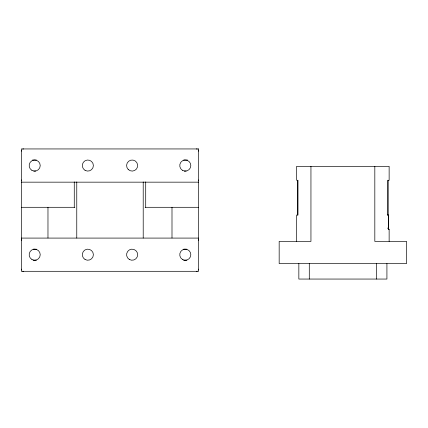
<?xml version="1.0" encoding="UTF-8"?>
<svg xmlns="http://www.w3.org/2000/svg" width="428" height="428" viewBox="0 0 428 428"><rect width="100%" height="100%" fill="white"/><g stroke="black" fill="none" stroke-linecap="round" stroke-linejoin="round"><path stroke-width="0.64" d="M32.475 160.019L36.38 160.019M183.591 160.019L187.501 160.019M33.775 171.093L35.733 171.093M184.243 171.093L186.196 171.093M21.4 182.162L198.576 182.162M21.4 207.302L74.836 207.302M145.14 207.302L198.576 207.302M387.388 215.054L388.656 215.054L388.656 229.445L387.859 228.381M389.138 241.408L389.138 229.445L388.346 229.445L388.346 215.054M21.4 238.086L198.576 238.086M33.127 249.182L36.38 249.182M183.591 249.182L186.849 249.182M33.127 260.256L36.38 260.256M183.591 260.256L186.849 260.256M387.929 227.905L389.138 229.445M388.094 180.279L388.094 215.054M387.784 215.054L387.784 180.279L389.138 180.279L389.138 166.332L296.631 166.332L296.631 180.279L297.984 180.279L297.984 215.054L296.631 215.054L296.631 241.408M386.923 263.552L386.923 279.056L298.846 279.056L298.846 263.552M376.48 263.552L376.48 279.056M374.821 166.332L374.821 241.408L406.6 241.408L406.6 263.552L279.168 263.552L279.168 241.408L310.947 241.408L310.947 166.332M309.289 263.552L309.289 279.056M297.674 180.279L297.674 215.054M171.997 207.302L171.997 237.968M145.707 181.889L145.707 207.302M143.209 181.921L143.209 238.022M76.767 181.921L76.767 238.022M74.269 181.889L74.269 207.302M47.973 207.302L47.973 237.968M198.576 179.947A2.177 2.177 0 0 1 198.415 180.803M196.361 148.944A2.177 2.177 0 0 1 197.212 149.105M198.415 150.303A2.177 2.177 0 0 1 198.576 151.159M21.4 151.159A2.177 2.177 0 0 1 21.561 150.303M22.759 149.105A2.177 2.177 0 0 1 23.615 148.944M21.561 180.803A2.177 2.177 0 0 1 21.4 179.947M198.576 269.116A2.177 2.177 0 0 1 198.415 269.966M197.212 271.17A2.177 2.177 0 0 1 196.361 271.331M23.615 271.331A2.177 2.177 0 0 1 22.759 271.17M21.561 269.966A2.177 2.177 0 0 1 21.4 269.116M198.415 239.471A2.177 2.177 0 0 1 198.576 240.322M21.4 240.322A2.177 2.177 0 0 1 21.561 239.471M198.576 148.944L21.4 148.944L21.4 271.304L198.576 271.304L198.576 148.944M182.515 259.491A5.537 5.537 0 0 0 190.824 254.692A5.537 5.537 0 0 0 182.515 249.899A5.537 5.537 0 0 0 182.515 259.491M31.918 259.491A5.537 5.537 0 0 0 40.227 254.692A5.537 5.537 0 0 0 31.918 249.899A5.537 5.537 0 0 0 31.918 259.491M31.918 170.349A5.537 5.537 0 0 0 40.227 165.556A5.537 5.537 0 0 0 31.918 160.757A5.537 5.537 0 0 0 31.918 170.349M182.515 170.349A5.537 5.537 0 0 0 190.824 165.556A5.537 5.537 0 0 0 182.515 160.757A5.537 5.537 0 0 0 182.515 170.349M85.07 170.349A5.537 5.537 0 0 0 93.379 165.556A5.537 5.537 0 0 0 85.07 160.757A5.537 5.537 0 0 0 85.07 170.349M128.218 169.467A5.537 5.537 0 0 0 137.484 166.99A5.537 5.537 0 0 0 130.701 160.206A5.537 5.537 0 0 0 128.218 169.467M85.07 259.491A5.537 5.537 0 0 0 93.379 254.692A5.537 5.537 0 0 0 85.07 249.899A5.537 5.537 0 0 0 85.07 259.491M129.363 259.491A5.537 5.537 0 0 0 137.672 254.692A5.537 5.537 0 0 0 129.363 249.899A5.537 5.537 0 0 0 129.363 259.491"/></g></svg>
